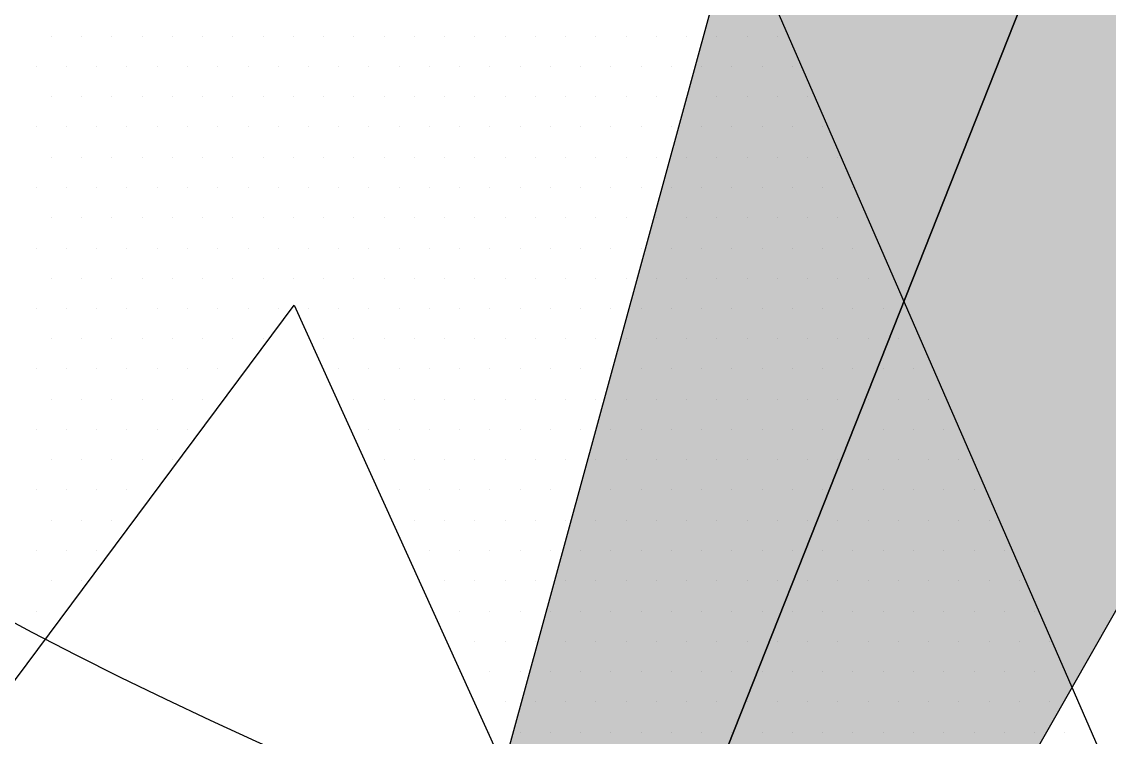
# Model space of a CAD drawing. Header units: metres. Extents: x 9606 to 9900, y 4805 to 4952.
# Drawn here: x 9863.824 to 9864.483, y 4850.665 to 4851.099 of the extents above; entities that cross this region are included whole.
import ezdxf

# ---------------------------------------------------------------- set-up
doc = ezdxf.new("R2010")
doc.units = ezdxf.units.M
doc.header["$LTSCALE"] = 2
doc.linetypes.add('CACHEX2', pattern=[0.75, 0.5, -0.25])
for name, color, linetype in [('CARTOUCHE', 7, 'Continuous'), ('LOGO', 4, 'Continuous'), ('rosace', 7, 'Continuous')]:
    doc.layers.add(name, color=color, linetype=linetype)

# ---------------------------------------------------------------- blocks, each defined once
blk = doc.blocks.new('A$C715108E3')
at = {"layer": 'LOGO', "color": 131}
for p, q in [((-14.4694, -20.6698), (-14.4694, -20.6698)), ((-14.3774, -20.6698), (-14.3774, -20.6698)), ((-14.2861, -20.6698), (-14.2861, -20.6698)), ((-14.1941, -20.6698), (-14.1941, -20.6698)), ((-14.1021, -20.6698), (-14.1021, -20.6698)), ((-14.0103, -20.6698), (-14.0103, -20.6698)), ((-13.9192, -20.6698), (-13.9192, -20.6698)), ((-13.827, -20.6698), (-13.827, -20.6698)), ((-13.7351, -20.6698), (-13.7351, -20.6698)), ((-13.6441, -20.6698), (-13.6441, -20.6698)), ((-13.552, -20.6698), (-13.552, -20.6698)), ((-13.46, -20.6698), (-13.46, -20.6698)), ((-13.3686, -20.6698), (-13.3686, -20.6698)), ((-13.2767, -20.6698), (-13.2767, -20.6698)), ((-13.1849, -20.6698), (-13.1849, -20.6698)), ((-13.0934, -20.6698), (-13.0934, -20.6698)), ((-13.0014, -20.6698), (-13.0014, -20.6698)), ((-12.9098, -20.6698), (-12.9098, -20.6698)), ((-12.8178, -20.6698), (-12.8178, -20.6698)), ((-12.7265, -20.6698), (-12.7265, -20.6698)), ((-12.6345, -20.6698), (-12.6345, -20.6698)), ((-12.5424, -20.6698), (-12.5424, -20.6698)), ((-12.4514, -20.6698), (-12.4514, -20.6698)), ((-12.3593, -20.6698), (-12.3593, -20.6698)), ((-12.2673, -20.6698), (-12.2673, -20.6698)), ((-14.5152, -20.7613), (-14.5152, -20.7613)), ((-14.4237, -20.7613), (-14.4237, -20.7613)), ((-14.3319, -20.7613), (-14.3319, -20.7613)), ((-14.2398, -20.7613), (-14.2398, -20.7613)), ((-14.1478, -20.7613), (-14.1478, -20.7613)), ((-14.0566, -20.7613), (-14.0566, -20.7613)), ((-13.9645, -20.7613), (-13.9645, -20.7613)), ((-13.8727, -20.7613), (-13.8727, -20.7613)), ((-13.7812, -20.7613), (-13.7812, -20.7613)), ((-13.6894, -20.7613), (-13.6894, -20.7613)), ((-13.5976, -20.7613), (-13.5976, -20.7613)), ((-13.5063, -20.7613), (-13.5063, -20.7613)), ((-13.4143, -20.7613), (-13.4143, -20.7613)), ((-13.3223, -20.7613), (-13.3223, -20.7613)), ((-13.2312, -20.7613), (-13.2312, -20.7613)), ((-13.1392, -20.7613), (-13.1392, -20.7613)), ((-13.0473, -20.7613), (-13.0473, -20.7613)), ((-12.9559, -20.7613), (-12.9559, -20.7613)), ((-12.8642, -20.7613), (-12.8642, -20.7613)), ((-12.7722, -20.7613), (-12.7722, -20.7613)), ((-12.6802, -20.7613), (-12.6802, -20.7613)), ((-12.5889, -20.7613), (-12.5889, -20.7613)), ((-12.4971, -20.7613), (-12.4971, -20.7613)), ((-12.4053, -20.7613), (-12.4053, -20.7613)), ((-12.3136, -20.7613), (-12.3136, -20.7613)), ((-12.2216, -20.7613), (-12.2216, -20.7613)), ((-14.4694, -20.8538), (-14.4694, -20.8538)), ((-14.3774, -20.8538), (-14.3774, -20.8538)), ((-14.2861, -20.8538), (-14.2861, -20.8538)), ((-14.1941, -20.8538), (-14.1941, -20.8538)), ((-14.1021, -20.8538), (-14.1021, -20.8538)), ((-14.0103, -20.8538), (-14.0103, -20.8538)), ((-13.9192, -20.8538), (-13.9192, -20.8538)), ((-13.827, -20.8538), (-13.827, -20.8538)), ((-13.7351, -20.8538), (-13.7351, -20.8538)), ((-13.6441, -20.8538), (-13.6441, -20.8538)), ((-13.552, -20.8538), (-13.552, -20.8538)), ((-13.46, -20.8538), (-13.46, -20.8538)), ((-13.3686, -20.8538), (-13.3686, -20.8538)), ((-13.2767, -20.8538), (-13.2767, -20.8538)), ((-13.1849, -20.8538), (-13.1849, -20.8538)), ((-13.0934, -20.8538), (-13.0934, -20.8538)), ((-13.0014, -20.8538), (-13.0014, -20.8538)), ((-12.9098, -20.8538), (-12.9098, -20.8538)), ((-12.8178, -20.8538), (-12.8178, -20.8538)), ((-12.7265, -20.8538), (-12.7265, -20.8538)), ((-12.6345, -20.8538), (-12.6345, -20.8538)), ((-12.5424, -20.8538), (-12.5424, -20.8538)), ((-12.4514, -20.8538), (-12.4514, -20.8538)), ((-12.3593, -20.8538), (-12.3593, -20.8538)), ((-12.2673, -20.8538), (-12.2673, -20.8538)), ((-12.1762, -20.8538), (-12.1762, -20.8538)), ((-14.5152, -20.9451), (-14.5152, -20.9451)), ((-14.4237, -20.9451), (-14.4237, -20.9451)), ((-14.3319, -20.9451), (-14.3319, -20.9451)), ((-14.2398, -20.9451), (-14.2398, -20.9451)), ((-14.1478, -20.9451), (-14.1478, -20.9451)), ((-14.0566, -20.9451), (-14.0566, -20.9451)), ((-13.9645, -20.9451), (-13.9645, -20.9451)), ((-13.8727, -20.9451), (-13.8727, -20.9451)), ((-13.7812, -20.9451), (-13.7812, -20.9451)), ((-13.6894, -20.9451), (-13.6894, -20.9451)), ((-13.5976, -20.9451), (-13.5976, -20.9451)), ((-13.5063, -20.9451), (-13.5063, -20.9451)), ((-13.4143, -20.9451), (-13.4143, -20.9451)), ((-13.3223, -20.9451), (-13.3223, -20.9451)), ((-13.2312, -20.9451), (-13.2312, -20.9451)), ((-13.1392, -20.9451), (-13.1392, -20.9451)), ((-13.0473, -20.9451), (-13.0473, -20.9451)), ((-12.9559, -20.9451), (-12.9559, -20.9451)), ((-12.8642, -20.9451), (-12.8642, -20.9451)), ((-12.7722, -20.9451), (-12.7722, -20.9451)), ((-12.6802, -20.9451), (-12.6802, -20.9451)), ((-12.5889, -20.9451), (-12.5889, -20.9451)), ((-12.4971, -20.9451), (-12.4971, -20.9451)), ((-12.4053, -20.9451), (-12.4053, -20.9451)), ((-12.3136, -20.9451), (-12.3136, -20.9451)), ((-12.2216, -20.9451), (-12.2216, -20.9451)), ((-12.1298, -20.9451), (-12.1298, -20.9451)), ((-14.4694, -21.0375), (-14.4694, -21.0375)), ((-14.3774, -21.0375), (-14.3774, -21.0375)), ((-14.2861, -21.0375), (-14.2861, -21.0375)), ((-14.1941, -21.0375), (-14.1941, -21.0375)), ((-14.1021, -21.0375), (-14.1021, -21.0375)), ((-14.0103, -21.0375), (-14.0103, -21.0375)), ((-13.9192, -21.0375), (-13.9192, -21.0375)), ((-13.827, -21.0375), (-13.827, -21.0375)), ((-13.7351, -21.0375), (-13.7351, -21.0375)), ((-13.6441, -21.0375), (-13.6441, -21.0375)), ((-13.552, -21.0375), (-13.552, -21.0375)), ((-13.46, -21.0375), (-13.46, -21.0375)), ((-13.3686, -21.0375), (-13.3686, -21.0375)), ((-13.2767, -21.0375), (-13.2767, -21.0375)), ((-13.1849, -21.0375), (-13.1849, -21.0375)), ((-13.0934, -21.0375), (-13.0934, -21.0375)), ((-13.0014, -21.0375), (-13.0014, -21.0375)), ((-12.9098, -21.0375), (-12.9098, -21.0375)), ((-12.8178, -21.0375), (-12.8178, -21.0375)), ((-12.7265, -21.0375), (-12.7265, -21.0375)), ((-12.6345, -21.0375), (-12.6345, -21.0375)), ((-12.5424, -21.0375), (-12.5424, -21.0375)), ((-12.4514, -21.0375), (-12.4514, -21.0375)), ((-12.3593, -21.0375), (-12.3593, -21.0375)), ((-12.2673, -21.0375), (-12.2673, -21.0375)), ((-12.1762, -21.0375), (-12.1762, -21.0375)), ((-12.0844, -21.0375), (-12.0844, -21.0375)), ((-14.5152, -21.1288), (-14.5152, -21.1288)), ((-14.4237, -21.1288), (-14.4237, -21.1288)), ((-14.3319, -21.1288), (-14.3319, -21.1288)), ((-14.2398, -21.1288), (-14.2398, -21.1288)), ((-14.1478, -21.1288), (-14.1478, -21.1288)), ((-14.0566, -21.1288), (-14.0566, -21.1288)), ((-13.9645, -21.1288), (-13.9645, -21.1288)), ((-13.8727, -21.1288), (-13.8727, -21.1288)), ((-13.7812, -21.1288), (-13.7812, -21.1288)), ((-13.6894, -21.1288), (-13.6894, -21.1288)), ((-13.5976, -21.1288), (-13.5976, -21.1288)), ((-13.5063, -21.1288), (-13.5063, -21.1288)), ((-13.4143, -21.1288), (-13.4143, -21.1288)), ((-13.3223, -21.1288), (-13.3223, -21.1288)), ((-13.2312, -21.1288), (-13.2312, -21.1288)), ((-13.1392, -21.1288), (-13.1392, -21.1288)), ((-13.0473, -21.1288), (-13.0473, -21.1288)), ((-12.9559, -21.1288), (-12.9559, -21.1288)), ((-12.8642, -21.1288), (-12.8642, -21.1288)), ((-12.7722, -21.1288), (-12.7722, -21.1288)), ((-12.6802, -21.1288), (-12.6802, -21.1288)), ((-12.5889, -21.1288), (-12.5889, -21.1288)), ((-12.4971, -21.1288), (-12.4971, -21.1288)), ((-12.4053, -21.1288), (-12.4053, -21.1288)), ((-12.3136, -21.1288), (-12.3136, -21.1288)), ((-12.2216, -21.1288), (-12.2216, -21.1288)), ((-12.1298, -21.1288), (-12.1298, -21.1288)), ((-12.0387, -21.1288), (-12.0387, -21.1288)), ((-14.4694, -21.2202), (-14.4694, -21.2202)), ((-14.3774, -21.2202), (-14.3774, -21.2202)), ((-14.2861, -21.2202), (-14.2861, -21.2202)), ((-14.1941, -21.2202), (-14.1941, -21.2202)), ((-14.1021, -21.2202), (-14.1021, -21.2202)), ((-14.0103, -21.2202), (-14.0103, -21.2202)), ((-13.9192, -21.2202), (-13.9192, -21.2202)), ((-13.827, -21.2202), (-13.827, -21.2202)), ((-13.7351, -21.2202), (-13.7351, -21.2202)), ((-13.6441, -21.2202), (-13.6441, -21.2202)), ((-13.552, -21.2202), (-13.552, -21.2202)), ((-13.46, -21.2202), (-13.46, -21.2202)), ((-13.3686, -21.2202), (-13.3686, -21.2202)), ((-13.2767, -21.2202), (-13.2767, -21.2202)), ((-13.1849, -21.2202), (-13.1849, -21.2202)), ((-13.0934, -21.2202), (-13.0934, -21.2202)), ((-13.0014, -21.2202), (-13.0014, -21.2202)), ((-12.9098, -21.2202), (-12.9098, -21.2202)), ((-12.8178, -21.2202), (-12.8178, -21.2202)), ((-12.7265, -21.2202), (-12.7265, -21.2202)), ((-12.6345, -21.2202), (-12.6345, -21.2202)), ((-12.5424, -21.2202), (-12.5424, -21.2202)), ((-12.4514, -21.2202), (-12.4514, -21.2202)), ((-12.3593, -21.2202), (-12.3593, -21.2202)), ((-12.2673, -21.2202), (-12.2673, -21.2202)), ((-12.1762, -21.2202), (-12.1762, -21.2202)), ((-12.0844, -21.2202), (-12.0844, -21.2202)), ((-14.5152, -21.3126), (-14.5152, -21.3126)), ((-14.4237, -21.3126), (-14.4237, -21.3126)), ((-14.3319, -21.3126), (-14.3319, -21.3126)), ((-14.2398, -21.3126), (-14.2398, -21.3126)), ((-14.1478, -21.3126), (-14.1478, -21.3126)), ((-14.0566, -21.3126), (-14.0566, -21.3126)), ((-13.9645, -21.3126), (-13.9645, -21.3126)), ((-13.8727, -21.3126), (-13.8727, -21.3126)), ((-13.7812, -21.3126), (-13.7812, -21.3126)), ((-13.6894, -21.3126), (-13.6894, -21.3126)), ((-13.5976, -21.3126), (-13.5976, -21.3126)), ((-13.5063, -21.3126), (-13.5063, -21.3126)), ((-13.4143, -21.3126), (-13.4143, -21.3126)), ((-13.3223, -21.3126), (-13.3223, -21.3126)), ((-13.2312, -21.3126), (-13.2312, -21.3126)), ((-13.1392, -21.3126), (-13.1392, -21.3126)), ((-13.0473, -21.3126), (-13.0473, -21.3126)), ((-12.9559, -21.3126), (-12.9559, -21.3126)), ((-12.8642, -21.3126), (-12.8642, -21.3126)), ((-12.7722, -21.3126), (-12.7722, -21.3126)), ((-12.6802, -21.3126), (-12.6802, -21.3126)), ((-12.5889, -21.3126), (-12.5889, -21.3126)), ((-12.4971, -21.3126), (-12.4971, -21.3126)), ((-12.4053, -21.3126), (-12.4053, -21.3126)), ((-12.3136, -21.3126), (-12.3136, -21.3126)), ((-12.2216, -21.3126), (-12.2216, -21.3126)), ((-12.1298, -21.3126), (-12.1298, -21.3126)), ((-12.0387, -21.3126), (-12.0387, -21.3126)), ((-14.4694, -21.4039), (-14.4694, -21.4039)), ((-14.3774, -21.4039), (-14.3774, -21.4039)), ((-14.2861, -21.4039), (-14.2861, -21.4039)), ((-14.1941, -21.4039), (-14.1941, -21.4039)), ((-14.1021, -21.4039), (-14.1021, -21.4039)), ((-14.0103, -21.4039), (-14.0103, -21.4039)), ((-13.9192, -21.4039), (-13.9192, -21.4039)), ((-13.827, -21.4039), (-13.827, -21.4039)), ((-13.7351, -21.4039), (-13.7351, -21.4039)), ((-13.6441, -21.4039), (-13.6441, -21.4039)), ((-13.552, -21.4039), (-13.552, -21.4039)), ((-13.46, -21.4039), (-13.46, -21.4039)), ((-13.3686, -21.4039), (-13.3686, -21.4039)), ((-13.2767, -21.4039), (-13.2767, -21.4039)), ((-13.1849, -21.4039), (-13.1849, -21.4039)), ((-13.0934, -21.4039), (-13.0934, -21.4039)), ((-13.0014, -21.4039), (-13.0014, -21.4039)), ((-12.9098, -21.4039), (-12.9098, -21.4039)), ((-12.8178, -21.4039), (-12.8178, -21.4039)), ((-12.7265, -21.4039), (-12.7265, -21.4039)), ((-12.6345, -21.4039), (-12.6345, -21.4039)), ((-12.5424, -21.4039), (-12.5424, -21.4039)), ((-12.4514, -21.4039), (-12.4514, -21.4039)), ((-12.3593, -21.4039), (-12.3593, -21.4039)), ((-12.2673, -21.4039), (-12.2673, -21.4039)), ((-12.1762, -21.4039), (-12.1762, -21.4039)), ((-12.0844, -21.4039), (-12.0844, -21.4039)), ((-11.9924, -21.4039), (-11.9924, -21.4039)), ((-14.5152, -21.4954), (-14.5152, -21.4954)), ((-14.4237, -21.4954), (-14.4237, -21.4954)), ((-14.3319, -21.4954), (-14.3319, -21.4954)), ((-14.2398, -21.4954), (-14.2398, -21.4954)), ((-14.1478, -21.4954), (-14.1478, -21.4954)), ((-14.0566, -21.4954), (-14.0566, -21.4954)), ((-13.9645, -21.4954), (-13.9645, -21.4954)), ((-13.8727, -21.4954), (-13.8727, -21.4954)), ((-13.7812, -21.4954), (-13.7812, -21.4954)), ((-13.7291, -21.4954), (-13.7291, -21.4954)), ((-13.6894, -21.4954), (-13.6894, -21.4954)), ((-13.5976, -21.4954), (-13.5976, -21.4954)), ((-13.5063, -21.4954), (-13.5063, -21.4954)), ((-13.4143, -21.4954), (-13.4143, -21.4954)), ((-13.3223, -21.4954), (-13.3223, -21.4954)), ((-13.2312, -21.4954), (-13.2312, -21.4954)), ((-13.1392, -21.4954), (-13.1392, -21.4954)), ((-13.0473, -21.4954), (-13.0473, -21.4954)), ((-12.9559, -21.4954), (-12.9559, -21.4954)), ((-12.8642, -21.4954), (-12.8642, -21.4954)), ((-12.7722, -21.4954), (-12.7722, -21.4954)), ((-12.6802, -21.4954), (-12.6802, -21.4954)), ((-12.5889, -21.4954), (-12.5889, -21.4954)), ((-12.4971, -21.4954), (-12.4971, -21.4954)), ((-12.4053, -21.4954), (-12.4053, -21.4954)), ((-12.3136, -21.4954), (-12.3136, -21.4954)), ((-12.2216, -21.4954), (-12.2216, -21.4954)), ((-12.1298, -21.4954), (-12.1298, -21.4954)), ((-12.0387, -21.4954), (-12.0387, -21.4954)), ((-11.9465, -21.4954), (-11.9465, -21.4954)), ((-14.4694, -21.5878), (-14.4694, -21.5878)), ((-14.3774, -21.5878), (-14.3774, -21.5878)), ((-14.2861, -21.5878), (-14.2861, -21.5878)), ((-14.1941, -21.5878), (-14.1941, -21.5878)), ((-14.1021, -21.5878), (-14.1021, -21.5878)), ((-14.0103, -21.5878), (-14.0103, -21.5878)), ((-13.9192, -21.5878), (-13.9192, -21.5878)), ((-13.827, -21.5878), (-13.827, -21.5878)), ((-13.6875, -21.5878), (-13.6875, -21.5878)), ((-13.6441, -21.5878), (-13.6441, -21.5878)), ((-13.552, -21.5878), (-13.552, -21.5878)), ((-13.46, -21.5878), (-13.46, -21.5878)), ((-13.3686, -21.5878), (-13.3686, -21.5878)), ((-13.2767, -21.5878), (-13.2767, -21.5878)), ((-13.1849, -21.5878), (-13.1849, -21.5878)), ((-13.0934, -21.5878), (-13.0934, -21.5878)), ((-13.0014, -21.5878), (-13.0014, -21.5878)), ((-12.9098, -21.5878), (-12.9098, -21.5878)), ((-12.8178, -21.5878), (-12.8178, -21.5878)), ((-12.7265, -21.5878), (-12.7265, -21.5878)), ((-12.6345, -21.5878), (-12.6345, -21.5878)), ((-12.5424, -21.5878), (-12.5424, -21.5878)), ((-12.4514, -21.5878), (-12.4514, -21.5878)), ((-12.3593, -21.5878), (-12.3593, -21.5878)), ((-12.2673, -21.5878), (-12.2673, -21.5878)), ((-12.1762, -21.5878), (-12.1762, -21.5878)), ((-12.0844, -21.5878), (-12.0844, -21.5878)), ((-11.9924, -21.5878), (-11.9924, -21.5878)), ((-11.9011, -21.5878), (-11.9011, -21.5878)), ((-14.5152, -21.6792), (-14.5152, -21.6792)), ((-14.4237, -21.6792), (-14.4237, -21.6792)), ((-14.3319, -21.6792), (-14.3319, -21.6792)), ((-14.2398, -21.6792), (-14.2398, -21.6792)), ((-14.1478, -21.6792), (-14.1478, -21.6792)), ((-14.0566, -21.6792), (-14.0566, -21.6792)), ((-13.9645, -21.6792), (-13.9645, -21.6792)), ((-13.6456, -21.6792), (-13.6456, -21.6792)), ((-13.5976, -21.6792), (-13.5976, -21.6792)), ((-13.5063, -21.6792), (-13.5063, -21.6792)), ((-13.4143, -21.6792), (-13.4143, -21.6792)), ((-13.3223, -21.6792), (-13.3223, -21.6792)), ((-13.2312, -21.6792), (-13.2312, -21.6792)), ((-13.1392, -21.6792), (-13.1392, -21.6792)), ((-13.0473, -21.6792), (-13.0473, -21.6792)), ((-12.9559, -21.6792), (-12.9559, -21.6792)), ((-12.8642, -21.6792), (-12.8642, -21.6792)), ((-12.7722, -21.6792), (-12.7722, -21.6792)), ((-12.6802, -21.6792), (-12.6802, -21.6792)), ((-12.5889, -21.6792), (-12.5889, -21.6792)), ((-12.4971, -21.6792), (-12.4971, -21.6792)), ((-12.4053, -21.6792), (-12.4053, -21.6792)), ((-12.3136, -21.6792), (-12.3136, -21.6792)), ((-12.2216, -21.6792), (-12.2216, -21.6792)), ((-12.1298, -21.6792), (-12.1298, -21.6792)), ((-12.0387, -21.6792), (-12.0387, -21.6792)), ((-11.9465, -21.6792), (-11.9465, -21.6792)), ((-11.8546, -21.6792), (-11.8546, -21.6792)), ((-14.4694, -21.7705), (-14.4694, -21.7705)), ((-14.3774, -21.7705), (-14.3774, -21.7705)), ((-14.2861, -21.7705), (-14.2861, -21.7705)), ((-14.1941, -21.7705), (-14.1941, -21.7705)), ((-14.1021, -21.7705), (-14.1021, -21.7705)), ((-14.0103, -21.7705), (-14.0103, -21.7705)), ((-13.6043, -21.7705), (-13.6043, -21.7705)), ((-13.552, -21.7705), (-13.552, -21.7705)), ((-13.46, -21.7705), (-13.46, -21.7705)), ((-13.3686, -21.7705), (-13.3686, -21.7705)), ((-13.2767, -21.7705), (-13.2767, -21.7705)), ((-13.1849, -21.7705), (-13.1849, -21.7705)), ((-13.0934, -21.7705), (-13.0934, -21.7705)), ((-13.0014, -21.7705), (-13.0014, -21.7705)), ((-12.9098, -21.7705), (-12.9098, -21.7705)), ((-12.8178, -21.7705), (-12.8178, -21.7705)), ((-12.7265, -21.7705), (-12.7265, -21.7705)), ((-12.6345, -21.7705), (-12.6345, -21.7705)), ((-12.5424, -21.7705), (-12.5424, -21.7705)), ((-12.4514, -21.7705), (-12.4514, -21.7705)), ((-12.3593, -21.7705), (-12.3593, -21.7705)), ((-12.2673, -21.7705), (-12.2673, -21.7705)), ((-12.1762, -21.7705), (-12.1762, -21.7705)), ((-12.0844, -21.7705), (-12.0844, -21.7705)), ((-11.9924, -21.7705), (-11.9924, -21.7705)), ((-11.9011, -21.7705), (-11.9011, -21.7705)), ((-11.8091, -21.7705), (-11.8091, -21.7705)), ((-14.5152, -21.8631), (-14.5152, -21.8631)), ((-14.4237, -21.8631), (-14.4237, -21.8631)), ((-14.3319, -21.8631), (-14.3319, -21.8631)), ((-14.2398, -21.8631), (-14.2398, -21.8631)), ((-14.1478, -21.8631), (-14.1478, -21.8631)), ((-14.0566, -21.8631), (-14.0566, -21.8631)), ((-13.5622, -21.8631), (-13.5622, -21.8631)), ((-13.5063, -21.8631), (-13.5063, -21.8631)), ((-13.4143, -21.8631), (-13.4143, -21.8631)), ((-13.3223, -21.8631), (-13.3223, -21.8631)), ((-13.2312, -21.8631), (-13.2312, -21.8631)), ((-13.1392, -21.8631), (-13.1392, -21.8631)), ((-13.0473, -21.8631), (-13.0473, -21.8631)), ((-12.9559, -21.8631), (-12.9559, -21.8631)), ((-12.8642, -21.8631), (-12.8642, -21.8631)), ((-12.7722, -21.8631), (-12.7722, -21.8631)), ((-12.6802, -21.8631), (-12.6802, -21.8631)), ((-12.5889, -21.8631), (-12.5889, -21.8631)), ((-12.4971, -21.8631), (-12.4971, -21.8631)), ((-12.4053, -21.8631), (-12.4053, -21.8631)), ((-12.3136, -21.8631), (-12.3136, -21.8631)), ((-12.2216, -21.8631), (-12.2216, -21.8631)), ((-12.1298, -21.8631), (-12.1298, -21.8631)), ((-12.0387, -21.8631), (-12.0387, -21.8631)), ((-11.9465, -21.8631), (-11.9465, -21.8631)), ((-11.8546, -21.8631), (-11.8546, -21.8631)), ((-11.7628, -21.8631), (-11.7628, -21.8631)), ((-14.4694, -21.9543), (-14.4694, -21.9543)), ((-14.3774, -21.9543), (-14.3774, -21.9543)), ((-14.2861, -21.9543), (-14.2861, -21.9543)), ((-14.1941, -21.9543), (-14.1941, -21.9543)), ((-14.1021, -21.9543), (-14.1021, -21.9543)), ((-13.5209, -21.9543), (-13.5209, -21.9543)), ((-13.46, -21.9543), (-13.46, -21.9543)), ((-13.3686, -21.9543), (-13.3686, -21.9543)), ((-13.2767, -21.9543), (-13.2767, -21.9543)), ((-13.1849, -21.9543), (-13.1849, -21.9543)), ((-13.0934, -21.9543), (-13.0934, -21.9543)), ((-13.0014, -21.9543), (-13.0014, -21.9543)), ((-12.9098, -21.9543), (-12.9098, -21.9543)), ((-12.8178, -21.9543), (-12.8178, -21.9543)), ((-12.7265, -21.9543), (-12.7265, -21.9543)), ((-12.6345, -21.9543), (-12.6345, -21.9543)), ((-12.5424, -21.9543), (-12.5424, -21.9543)), ((-12.4514, -21.9543), (-12.4514, -21.9543)), ((-12.3593, -21.9543), (-12.3593, -21.9543)), ((-12.2673, -21.9543), (-12.2673, -21.9543)), ((-12.1762, -21.9543), (-12.1762, -21.9543)), ((-12.0844, -21.9543), (-12.0844, -21.9543)), ((-11.9924, -21.9543), (-11.9924, -21.9543)), ((-11.9011, -21.9543), (-11.9011, -21.9543)), ((-11.8091, -21.9543), (-11.8091, -21.9543)), ((-11.7174, -21.9543), (-11.7174, -21.9543)), ((-14.5152, -22.0454), (-14.5152, -22.0454)), ((-14.4237, -22.0454), (-14.4237, -22.0454)), ((-14.3319, -22.0454), (-14.3319, -22.0454)), ((-14.2398, -22.0454), (-14.2398, -22.0454)), ((-13.4791, -22.0454), (-13.4791, -22.0454)), ((-13.4143, -22.0454), (-13.4143, -22.0454)), ((-13.3223, -22.0454), (-13.3223, -22.0454)), ((-13.2312, -22.0454), (-13.2312, -22.0454)), ((-13.1392, -22.0454), (-13.1392, -22.0454)), ((-13.0473, -22.0454), (-13.0473, -22.0454)), ((-12.9559, -22.0454), (-12.9559, -22.0454)), ((-12.8642, -22.0454), (-12.8642, -22.0454)), ((-12.7722, -22.0454), (-12.7722, -22.0454)), ((-12.6802, -22.0454), (-12.6802, -22.0454)), ((-12.5889, -22.0454), (-12.5889, -22.0454)), ((-12.4971, -22.0454), (-12.4971, -22.0454)), ((-12.4053, -22.0454), (-12.4053, -22.0454)), ((-12.3136, -22.0454), (-12.3136, -22.0454)), ((-12.2216, -22.0454), (-12.2216, -22.0454)), ((-12.1298, -22.0454), (-12.1298, -22.0454)), ((-12.0387, -22.0454), (-12.0387, -22.0454)), ((-11.9465, -22.0454), (-11.9465, -22.0454)), ((-11.8546, -22.0454), (-11.8546, -22.0454)), ((-11.7628, -22.0454), (-11.7628, -22.0454)), ((-11.6713, -22.0454), (-11.6713, -22.0454)), ((-14.4694, -22.1382), (-14.4694, -22.1382)), ((-14.3774, -22.1382), (-14.3774, -22.1382)), ((-14.2861, -22.1382), (-14.2861, -22.1382)), ((-13.4379, -22.1382), (-13.4379, -22.1382)), ((-13.3686, -22.1382), (-13.3686, -22.1382)), ((-13.2767, -22.1382), (-13.2767, -22.1382)), ((-13.1849, -22.1382), (-13.1849, -22.1382)), ((-13.0934, -22.1382), (-13.0934, -22.1382)), ((-13.0014, -22.1382), (-13.0014, -22.1382)), ((-12.9098, -22.1382), (-12.9098, -22.1382)), ((-12.8178, -22.1382), (-12.8178, -22.1382)), ((-12.7265, -22.1382), (-12.7265, -22.1382)), ((-12.6345, -22.1382), (-12.6345, -22.1382)), ((-12.5424, -22.1382), (-12.5424, -22.1382)), ((-12.4514, -22.1382), (-12.4514, -22.1382)), ((-12.3593, -22.1382), (-12.3593, -22.1382)), ((-12.2673, -22.1382), (-12.2673, -22.1382)), ((-12.1762, -22.1382), (-12.1762, -22.1382)), ((-12.0844, -22.1382), (-12.0844, -22.1382)), ((-11.9924, -22.1382), (-11.9924, -22.1382)), ((-11.9011, -22.1382), (-11.9011, -22.1382)), ((-11.8091, -22.1382), (-11.8091, -22.1382)), ((-11.7174, -22.1382), (-11.7174, -22.1382)), ((-11.6252, -22.1382), (-11.6252, -22.1382)), ((-14.5152, -22.2295), (-14.5152, -22.2295)), ((-14.4237, -22.2295), (-14.4237, -22.2295)), ((-14.3319, -22.2295), (-14.3319, -22.2295)), ((-13.3959, -22.2295), (-13.3959, -22.2295)), ((-13.3223, -22.2295), (-13.3223, -22.2295)), ((-13.2312, -22.2295), (-13.2312, -22.2295)), ((-13.1392, -22.2295), (-13.1392, -22.2295)), ((-13.0473, -22.2295), (-13.0473, -22.2295)), ((-12.9559, -22.2295), (-12.9559, -22.2295)), ((-12.8642, -22.2295), (-12.8642, -22.2295)), ((-12.7722, -22.2295), (-12.7722, -22.2295)), ((-12.6802, -22.2295), (-12.6802, -22.2295)), ((-12.5889, -22.2295), (-12.5889, -22.2295)), ((-12.4971, -22.2295), (-12.4971, -22.2295)), ((-12.4053, -22.2295), (-12.4053, -22.2295)), ((-12.3136, -22.2295), (-12.3136, -22.2295)), ((-12.2216, -22.2295), (-12.2216, -22.2295)), ((-12.1298, -22.2295), (-12.1298, -22.2295)), ((-12.0387, -22.2295), (-12.0387, -22.2295)), ((-11.9465, -22.2295), (-11.9465, -22.2295)), ((-11.8546, -22.2295), (-11.8546, -22.2295)), ((-11.7628, -22.2295), (-11.7628, -22.2295)), ((-11.6713, -22.2295), (-11.6713, -22.2295)), ((-11.5795, -22.2295), (-11.5795, -22.2295)), ((-14.4694, -22.3209), (-14.4694, -22.3209)), ((-14.3774, -22.3209), (-14.3774, -22.3209)), ((-13.3545, -22.3209), (-13.3545, -22.3209)), ((-13.2767, -22.3209), (-13.2767, -22.3209)), ((-13.1849, -22.3209), (-13.1849, -22.3209)), ((-13.0934, -22.3209), (-13.0934, -22.3209)), ((-13.0014, -22.3209), (-13.0014, -22.3209)), ((-12.9098, -22.3209), (-12.9098, -22.3209)), ((-12.8178, -22.3209), (-12.8178, -22.3209)), ((-12.7265, -22.3209), (-12.7265, -22.3209)), ((-12.6345, -22.3209), (-12.6345, -22.3209)), ((-12.5424, -22.3209), (-12.5424, -22.3209)), ((-12.4514, -22.3209), (-12.4514, -22.3209)), ((-12.3593, -22.3209), (-12.3593, -22.3209)), ((-12.2673, -22.3209), (-12.2673, -22.3209)), ((-12.1762, -22.3209), (-12.1762, -22.3209)), ((-12.0844, -22.3209), (-12.0844, -22.3209)), ((-11.9924, -22.3209), (-11.9924, -22.3209)), ((-11.9011, -22.3209), (-11.9011, -22.3209)), ((-11.8091, -22.3209), (-11.8091, -22.3209)), ((-11.7174, -22.3209), (-11.7174, -22.3209)), ((-11.6252, -22.3209), (-11.6252, -22.3209)), ((-11.5338, -22.3209), (-11.5338, -22.3209)), ((-14.5152, -22.4135), (-14.5152, -22.4135)), ((-13.3127, -22.4135), (-13.3127, -22.4135)), ((-13.2312, -22.4135), (-13.2312, -22.4135)), ((-13.1392, -22.4135), (-13.1392, -22.4135)), ((-13.0473, -22.4135), (-13.0473, -22.4135)), ((-12.9559, -22.4135), (-12.9559, -22.4135)), ((-12.8642, -22.4135), (-12.8642, -22.4135)), ((-12.7722, -22.4135), (-12.7722, -22.4135)), ((-12.6802, -22.4135), (-12.6802, -22.4135)), ((-12.5889, -22.4135), (-12.5889, -22.4135)), ((-12.4971, -22.4135), (-12.4971, -22.4135)), ((-12.4053, -22.4135), (-12.4053, -22.4135)), ((-12.3136, -22.4135), (-12.3136, -22.4135)), ((-12.2216, -22.4135), (-12.2216, -22.4135)), ((-12.1298, -22.4135), (-12.1298, -22.4135)), ((-12.0387, -22.4135), (-12.0387, -22.4135)), ((-11.9465, -22.4135), (-11.9465, -22.4135)), ((-11.8546, -22.4135), (-11.8546, -22.4135)), ((-11.7628, -22.4135), (-11.7628, -22.4135)), ((-11.6713, -22.4135), (-11.6713, -22.4135)), ((-11.5795, -22.4135), (-11.5795, -22.4135)), ((-11.4877, -22.4135), (-11.4877, -22.4135)), ((-13.2713, -22.5048), (-13.2713, -22.5048)), ((-13.1849, -22.5048), (-13.1849, -22.5048)), ((-13.0934, -22.5048), (-13.0934, -22.5048)), ((-13.0014, -22.5048), (-13.0014, -22.5048)), ((-12.9098, -22.5048), (-12.9098, -22.5048)), ((-12.8178, -22.5048), (-12.8178, -22.5048)), ((-12.7265, -22.5048), (-12.7265, -22.5048)), ((-12.6345, -22.5048), (-12.6345, -22.5048)), ((-12.5424, -22.5048), (-12.5424, -22.5048)), ((-12.4514, -22.5048), (-12.4514, -22.5048)), ((-12.3593, -22.5048), (-12.3593, -22.5048)), ((-12.2673, -22.5048), (-12.2673, -22.5048)), ((-12.1762, -22.5048), (-12.1762, -22.5048)), ((-12.0844, -22.5048), (-12.0844, -22.5048)), ((-11.9924, -22.5048), (-11.9924, -22.5048)), ((-11.9011, -22.5048), (-11.9011, -22.5048)), ((-11.8091, -22.5048), (-11.8091, -22.5048)), ((-11.7174, -22.5048), (-11.7174, -22.5048)), ((-11.6252, -22.5048), (-11.6252, -22.5048)), ((-11.5338, -22.5048), (-11.5338, -22.5048)), ((-11.442, -22.5048), (-11.442, -22.5048)), ((-13.2295, -22.596), (-13.2295, -22.596)), ((-13.1392, -22.596), (-13.1392, -22.596)), ((-13.0473, -22.596), (-13.0473, -22.596)), ((-12.9559, -22.596), (-12.9559, -22.596)), ((-12.8642, -22.596), (-12.8642, -22.596)), ((-12.7722, -22.596), (-12.7722, -22.596)), ((-12.6802, -22.596), (-12.6802, -22.596)), ((-12.5889, -22.596), (-12.5889, -22.596)), ((-12.4971, -22.596), (-12.4971, -22.596)), ((-12.4053, -22.596), (-12.4053, -22.596)), ((-12.3136, -22.596), (-12.3136, -22.596)), ((-12.2216, -22.596), (-12.2216, -22.596)), ((-12.1298, -22.596), (-12.1298, -22.596)), ((-12.0387, -22.596), (-12.0387, -22.596)), ((-11.9465, -22.596), (-11.9465, -22.596)), ((-11.8546, -22.596), (-11.8546, -22.596)), ((-11.7628, -22.596), (-11.7628, -22.596)), ((-11.6713, -22.596), (-11.6713, -22.596)), ((-11.5795, -22.596), (-11.5795, -22.596)), ((-11.4877, -22.596), (-11.4877, -22.596)), ((-11.3966, -22.596), (-11.3966, -22.596)), ((-13.1883, -22.6884), (-13.1883, -22.6884)), ((-13.1849, -22.6884), (-13.1849, -22.6884)), ((-13.0934, -22.6884), (-13.0934, -22.6884)), ((-13.0014, -22.6884), (-13.0014, -22.6884)), ((-12.9098, -22.6884), (-12.9098, -22.6884)), ((-12.8178, -22.6884), (-12.8178, -22.6884)), ((-12.7265, -22.6884), (-12.7265, -22.6884)), ((-12.6345, -22.6884), (-12.6345, -22.6884)), ((-12.5424, -22.6884), (-12.5424, -22.6884)), ((-12.4514, -22.6884), (-12.4514, -22.6884)), ((-12.3593, -22.6884), (-12.3593, -22.6884)), ((-12.2673, -22.6884), (-12.2673, -22.6884)), ((-12.1762, -22.6884), (-12.1762, -22.6884)), ((-12.0844, -22.6884), (-12.0844, -22.6884)), ((-11.9924, -22.6884), (-11.9924, -22.6884)), ((-11.9011, -22.6884), (-11.9011, -22.6884)), ((-11.8091, -22.6884), (-11.8091, -22.6884)), ((-11.7174, -22.6884), (-11.7174, -22.6884)), ((-11.6252, -22.6884), (-11.6252, -22.6884)), ((-11.5338, -22.6884), (-11.5338, -22.6884)), ((-11.442, -22.6884), (-11.442, -22.6884)), ((-13.1461, -22.7799), (-13.1461, -22.7799)), ((-13.1392, -22.7799), (-13.1392, -22.7799)), ((-13.0473, -22.7799), (-13.0473, -22.7799)), ((-12.9559, -22.7799), (-12.9559, -22.7799)), ((-12.8642, -22.7799), (-12.8642, -22.7799)), ((-12.7722, -22.7799), (-12.7722, -22.7799)), ((-12.6802, -22.7799), (-12.6802, -22.7799)), ((-12.5889, -22.7799), (-12.5889, -22.7799)), ((-12.4971, -22.7799), (-12.4971, -22.7799)), ((-12.4053, -22.7799), (-12.4053, -22.7799)), ((-12.3136, -22.7799), (-12.3136, -22.7799)), ((-12.2216, -22.7799), (-12.2216, -22.7799)), ((-12.1298, -22.7799), (-12.1298, -22.7799)), ((-12.0387, -22.7799), (-12.0387, -22.7799)), ((-11.9465, -22.7799), (-11.9465, -22.7799)), ((-11.8546, -22.7799), (-11.8546, -22.7799)), ((-11.7628, -22.7799), (-11.7628, -22.7799)), ((-11.6713, -22.7799), (-11.6713, -22.7799)), ((-11.5795, -22.7799), (-11.5795, -22.7799)), ((-11.4877, -22.7799), (-11.4877, -22.7799)), ((-11.3966, -22.7799), (-11.3966, -22.7799))]:
    blk.add_line(p, q, dxfattribs=at)
blk.add_lwpolyline([(-19.4659, -20.0075), (-15.0643, -20.4719), (-16.7516, -22.8048), (-16.3741, -23.1322), (-15.8207, -23.5348), (-15.4563, -23.799), (-13.7331, -21.4856), (-11.9601, -25.3945), (-11.4761, -25.5469), (-10.7095, -25.798), (-10.0926, -25.8741), (-9.9674, -25.8741), (-12.5584, -19.9248), (-11.816, -18.9068), (-10.4959, -20.6166), (-9.7792, -22.2122), (-8.7979, -20.9179), (-8.1187, -22.4645), (-6.9489, -21.0191), (-7.6382, -19.3811), (-6.116, -17.2939)], dxfattribs=at)
blk = doc.blocks.new('A$C581E6685')
at = {"layer": 'rosace'}
for color, points in [(40, [(-39.8519, 24.2064), (-46.2303, 8.0935), (-42.1559, 23.0023)]), (32, [(-39.8519, 24.2064), (-38.5844, 21.5046), (-46.2303, 8.0935)])]:
    blk.add_hatch(color=color, dxfattribs=at).paths.add_polyline_path(points)
at = {"layer": 'rosace', "color": 40}
blk.add_lwpolyline([(-39.8519, 24.2064), (-46.2303, 8.0935), (-42.1559, 23.0023)], close=True, dxfattribs=at)
at = {"layer": 'rosace', "color": 32}
blk.add_lwpolyline([(-39.8519, 24.2064), (-38.584, 21.5046), (-46.2303, 8.0935)], close=True, dxfattribs=at)
at = {"layer": 'rosace', "color": 32, "linetype": 'CACHEX2', "ltscale": 1.5}
blk.add_ellipse((-38.0538, 23.8138), major_axis=(-19.0311, -3.534), ratio=0.590567, dxfattribs=at)
at = {"layer": 'rosace', "color": 32}
blk.add_ellipse((-37.6144, 23.8499), major_axis=(-13.5768, -4.2839), ratio=0.791971, dxfattribs=at)
at = {"layer": 'CARTOUCHE'}
blk.add_blockref('A$C715108E3', (-31.6739, 36.3189), dxfattribs=at)

msp = doc.modelspace()

# ---------------------------------------------------------------- block references
at = {"layer": 'CARTOUCHE', "xscale": 0.2, "yscale": 0.2, "zscale": 0.2}
msp.add_blockref('A$C581E6685', (9873.0705, 4847.96026), dxfattribs=at)

doc.saveas('drawing.dxf')
